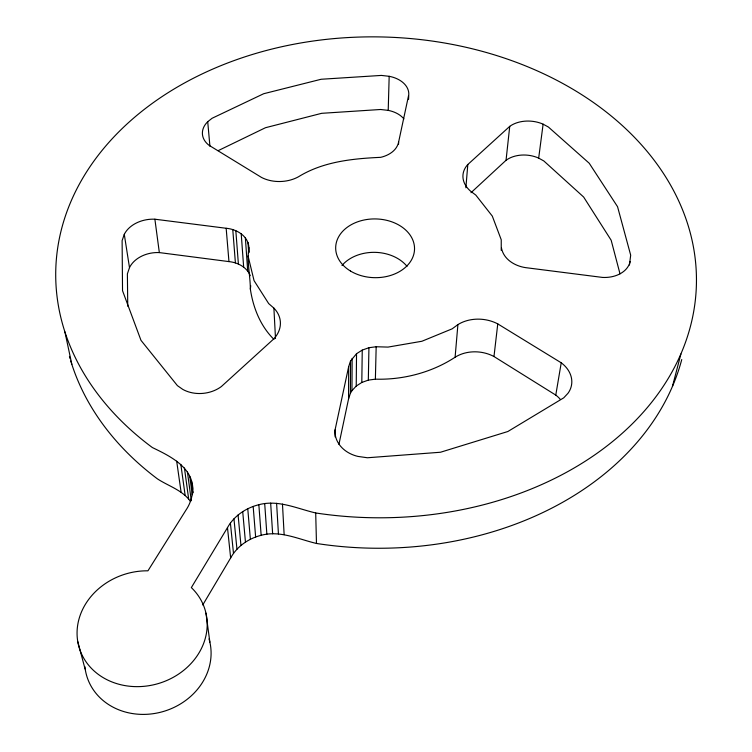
<?xml version="1.0" encoding="UTF-8"?>
<svg xmlns="http://www.w3.org/2000/svg" width="752" height="752" viewBox="0 0 752 752"><rect width="100%" height="100%" fill="white"/><g stroke="black" fill="none" stroke-linecap="round" stroke-linejoin="round"><path stroke-width="1.13" d="M338.936 444.357L348.561 398.88L348.665 366.666L350.545 361.007L356.533 353.713L362.248 350.094L368.931 347.715L376.169 346.747L388.013 347.095L421.9 341.258L452.159 328.831L457.902 324.61A33.887 26.32 5.9 0 1 497.768 323.896L561.236 362.802A30.86 24.167 9 0 1 568.023 393.24L563.756 397.817L507.844 431.516L440.493 452.243L367.408 457.761L357.961 456.417A31.34 25.568 1.3 0 1 335.072 429.881L348.665 366.666M348.561 398.88L350.394 393.277L350.545 361.007M350.394 393.277L351.955 390.673L352.143 358.375M351.955 390.673L356.232 386.058L356.533 353.713M356.232 386.058L361.806 382.467L362.248 350.094M361.806 382.467L368.32 380.117L368.931 347.715M368.32 380.117L375.38 379.158L376.169 346.747M403.909 118.891A25.756 17.982 1 0 0 388.211 110.384L389.179 76.309L381.405 75.416L321.151 79.261L263.698 93.718L212.083 118.271L207.721 121.721A26.912 18.781 -3.6 0 0 209.047 145.305L261.508 177.434A30.625 21.752 -2.2 0 0 298.441 176.795C323.069 161.605 352.434 158.625 380.672 157.337C388.596 155.514 396.896 150.579 398.626 142.025L408.768 94.639A26.339 18.048 0.9 0 0 389.179 76.309M398.541 144.356L398.626 142.025M408.58 99.33L408.721 95.805M248.057 255.981L254.054 280.628L268.68 303.592L273.897 308.123A33.389 25.784 -4.1 0 1 273.719 338.955L221.323 386.584A30.484 23.961 -6.6 0 1 182.783 389.404L177.406 385.635L140.981 340.336L122.529 290.695L122.115 240.612L124.287 234.342A28.614 20.99 -6.9 0 1 154.884 219.208L226.164 228.27C236.654 229.134 248.367 236.034 248.903 247.558C246.722 261.376 250.275 275.27 250.36 289.125C253.151 307.747 260.38 326.011 273.935 339.368M629.443 265.014L630.684 255.163L617.552 206.706L589.23 163.25L548.405 127.041L543.113 124.165A27.194 18.932 5.4 0 0 509.734 126.364L467.81 164.509L465.873 187.784M375.38 379.158C403.138 379.995 431.883 372.466 455.101 357.238L457.902 324.61M250.36 289.125L250.736 285.666M470.978 192.719L506.04 160.289L509.734 126.364M192.39 485.839C193.32 494.402 190.754 503.06 185.951 510.138L147.947 570.815A65.734 57.18 -16.6 0 0 78.086 643.308A65.734 57.18 -16.6 0 0 170.196 678.924A65.734 57.18 -16.6 0 0 191.346 587.594L227.48 527.65C234.004 515.919 245.951 507.901 258.848 504.714C278.174 499.478 297.247 508.672 315.699 512.967A320.418 240.433 1.1 0 0 693.363 246.637A320.418 240.433 1.1 0 0 231.362 61.579A320.418 240.433 1.1 0 0 152.374 447.553C169.642 455.909 192.512 466.813 192.841 489.27M501.236 250.425L501.236 239.775L492.306 216.106L475.809 195.088L470.442 191.055A31.076 22.146 4.7 0 1 467.81 164.509M560.306 399.34A30.071 23.914 9.4 0 0 555.775 395.091L493.979 356.533L497.768 323.896M620.005 273.831L611.169 240.245L583.637 197.024L543.846 160.975L538.676 158.108L543.113 124.165M555.775 395.091L561.236 362.802M672.457 386.378L680.917 353.985M124.287 234.342L129.494 267.618L127.389 273.841L127.746 306.214M202.739 604.984L230.657 557.937C236.955 546.422 248.555 538.47 261.151 535.311C279.97 530.141 298.535 539.222 316.479 543.461A312.663 238.563 1.2 0 0 681.754 359.55M218.183 150.644L265.475 127.718L321.659 113.317L380.597 109.491L388.211 110.384M129.494 267.618A27.927 20.849 -7.2 0 1 159.339 252.587L228.956 261.602C237.754 262.486 246.835 267.129 250.275 275.683M190.435 501.443C182.567 490.144 168.439 486.112 157.412 478.855A312.663 238.563 1.2 0 1 70.773 360.96M501.49 248.132C503.812 260.032 516.107 266.725 527.359 267.862L602.587 277.432A29.112 21.291 9 0 0 630.157 261.583M77.766 641.569L85.371 670.098A63.892 56.231 -17.7 0 0 160.674 712.219A63.892 56.231 -17.7 0 0 209.018 638.899M64.898 331.858L71.835 364.353M176.682 461.155L181.11 492.297M180.828 464.351L185.152 495.455M184.437 467.988L188.677 499.046M205.963 613.143L209.874 642.142M189.795 476.392L192.23 494.731M154.884 219.208L159.339 252.587M187.436 472.03L191.299 500.738M191.45 481.017L192.963 492.457M192.587 490.783L192.888 493.058M227.48 527.65L230.657 557.937M230.403 523.063L233.496 553.406M233.957 518.814L236.955 549.223M238.083 514.979L240.96 545.435M207.721 121.721L209.93 146.255M242.708 511.604L245.453 542.107M247.765 508.737L250.369 539.278M226.164 228.27L228.956 261.602M253.17 506.434L255.633 537.003M232.772 229.567L235.404 262.89M235.827 230.676L238.393 263.999M258.848 504.714L261.151 535.311M241.213 233.731L243.657 267.035M245.359 237.735L247.709 271.011M247.981 242.445L248.686 252.757M264.704 503.605L266.857 534.221M248.903 247.558L249.213 252.136M270.654 503.135L272.638 533.751M276.604 503.295L278.437 533.911M282.47 504.084L284.143 534.691M273.897 308.123L275.505 338.522M315.699 512.967L316.479 543.461M335.072 429.881L335.129 436.884M70.096 358.685A312.663 238.563 1.2 0 1 69.447 356.401M85.192 668.979A63.892 56.231 -17.7 0 1 84.91 666.723M455.101 357.238A33.032 26.066 6.2 0 1 493.979 356.533M506.04 160.289A26.583 18.847 5.6 0 1 538.676 158.108M341.981 265.484A38.493 29.168 1.1 0 1 407.02 266.33M350.507 271.049A39.433 29.375 1.1 0 0 414.098 253.01A39.433 29.375 1.1 0 0 360.716 220.825A39.433 29.375 1.1 0 0 350.507 271.049"/></g></svg>
